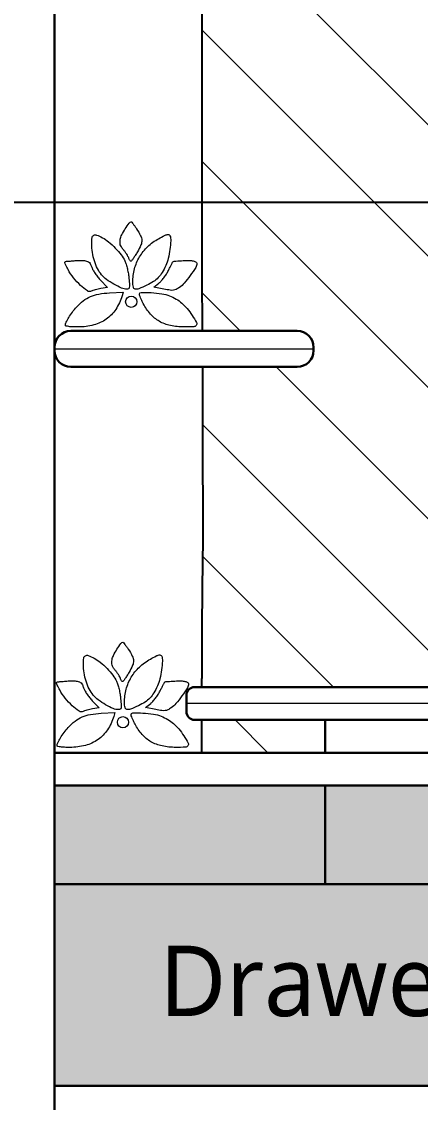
# Model space of a CAD drawing. Header units: millimetres. Extents: x 56222 to 3066687, y -650199 to -121287.
# Drawn here: x 141124.26 to 141136.41, y -184196.88 to -184163.97 of the extents above; entities that cross this region are included whole.
import ezdxf
from ezdxf import colors
from ezdxf.entities.mleader import LeaderData, LeaderLine
from ezdxf.math import Vec2, Vec3

# ---------------------------------------------------------------- set-up
doc = ezdxf.new("R2010")
doc.units = ezdxf.units.MM
doc.header["$MEASUREMENT"] = 0
for name, color, linetype, lineweight in [('$TD_AUDIT_GENERATED_(A0BDF17)', 32, 'Continuous', 30), ('FURNITURE', 32, 'Continuous', 9), ('Text', 7, 'Continuous', 15)]:
    doc.layers.add(name, color=color, linetype=linetype, lineweight=lineweight)
doc.styles.get("Standard").update_dxf_attribs({"font": 'arial.ttf', "height": 6})
doc.styles.add('style4', font='ARIALN.TTF')

msp = doc.modelspace()

# ---------------------------------------------------------------- hatches: boundary and pattern name
at = {"layer": 'FURNITURE', "lineweight": 30, "true_color": 0xe7e9e7, "transparency": 33554687}
h = msp.add_hatch(color=254, dxfattribs=at)
h.dxf.hatch_style = 1
h.paths.add_polyline_path([(141133.511, -184187.233), (141125.261, -184187.233), (141125.261, -184190.233), (141133.511, -184190.233)])
h.paths.add_polyline_path([(141158.262, -184187.233), (141150.012, -184187.233), (141150.012, -184190.233), (141158.262, -184190.233)])
h = msp.add_hatch(color=254, dxfattribs=at)
h.dxf.hatch_style = 1
h.paths.add_polyline_path([(141150.012, -184187.233), (141133.511, -184187.233), (141133.511, -184190.233), (141141.762, -184190.233), (141150.012, -184190.233)])
at = {"layer": 'FURNITURE', "lineweight": 30, "true_color": 0xf1e8df, "transparency": 33554687}
h = msp.add_hatch(color=254, dxfattribs=at)
h.dxf.hatch_style = 1
h.paths.add_polyline_path([(141158.262, -184190.233), (141141.762, -184190.233), (141141.762, -184194.381, 0.414214), (141143.762, -184196.381), (141158.262, -184196.381)])
h.paths.add_polyline_path([(141141.762, -184190.233), (141125.261, -184190.233), (141125.261, -184196.381), (141139.762, -184196.381, 0.414214), (141141.762, -184194.381)])

# ---------------------------------------------------------------- linework, layer by layer
at = {"layer": '$TD_AUDIT_GENERATED_(A0BDF17)', "linetype": 'Continuous', "lineweight": 25, "ltscale": 2}
for p, q in [((141129.755, -184184.233), (141129.755, -184183.973)), ((141129.755, -184186.233), (141129.755, -184185.233)), ((141141.781, -184186.234), (141129.755, -184186.233))]:
    msp.add_line(p, q, dxfattribs=at)
for points in [[(141129.767, -184173.391, -0.000105), (141129.761, -184169.488, -0.000311), (141129.755, -184159.081, -0.00288), (141129.78, -184154.576, -0.00097), (141129.805, -184152.727, -0.004988), (141129.831, -184151.702, -0.008013), (141129.865, -184151.055, -0.039018), (141129.918, -184150.691, -0.036514), (141130.128, -184150.004, -0.037819), (141130.434, -184149.363, -0.037321), (141130.837, -184148.767, -0.033715), (141131.337, -184148.216, 0.03399), (141131.593, -184147.934, 0.059375), (141131.759, -184147.664, 0.058071), (141131.858, -184147.359, 0.031069), (141131.912, -184146.966), (141131.949, -184146.481), (141132.285, -184146.38, 0.047452), (141132.915, -184146.125, 0.11926), (141133.287, -184145.802, 0.120288), (141133.467, -184145.347, 0.048716), (141133.494, -184144.675, 0.029208)], [(141129.768, -184174.483, 0.000148), (141129.78, -184179.965, 0.006278), (141129.755, -184183.973)]]:
    msp.add_lwpolyline(points, format="xyb", dxfattribs=at)
at = {"layer": 'FURNITURE', "lineweight": 5}
for p, q in [((141140.436, -184170.908), (141129.755, -184160.226)), ((141135.985, -184170.457), (141129.756, -184164.228)), ((141137.74, -184172.212), (141129.756, -184164.228)), ((141131.919, -184170.391), (141129.759, -184168.231)), ((141137.686, -184176.158), (141129.759, -184168.231)), ((141130.919, -184173.391), (141129.762, -184172.233)), ((141125.261, -184173.937), (141133.156, -184173.937)), ((141137.431, -184179.903), (141132.012, -184174.483)), ((141137.593, -184176.065), (141135.96, -184174.431)), ((141137.198, -184183.67), (141129.761, -184176.233)), ((141133.762, -184184.233), (141129.761, -184180.233)), ((141131.762, -184186.233), (141130.762, -184185.233))]:
    msp.add_line(p, q, dxfattribs=at)
at = {"layer": 'FURNITURE', "lineweight": 30}
for p, q in [((141125.761, -184173.391), (141132.656, -184173.391)), ((141125.261, -184173.983), (141125.261, -184173.891)), ((141133.156, -184173.983), (141133.156, -184173.891)), ((141132.656, -184174.483), (141125.761, -184174.483)), ((141129.53, -184184.233), (141153.993, -184184.233)), ((141129.53, -184184.233), (141153.993, -184184.233)), ((141129.28, -184184.483), (141129.28, -184184.983)), ((141129.28, -184184.483), (141129.28, -184184.983)), ((141129.53, -184185.233), (141153.993, -184185.233)), ((141129.53, -184185.233), (141153.993, -184185.233)), ((141133.511, -184186.233), (141133.511, -184185.233)), ((141125.261, -184186.233), (141158.262, -184186.233)), ((141125.261, -184187.233), (141158.262, -184187.233)), ((141133.511, -184187.233), (141133.511, -184190.233)), ((141125.261, -184190.233), (141147.763, -184190.233))]:
    msp.add_line(p, q, dxfattribs=at)
at = {"layer": 'FURNITURE', "lineweight": 13}
for p, q in [((141134.027, -184184.233), (141149.774, -184184.233)), ((141154.243, -184184.733), (141129.28, -184184.733))]:
    msp.add_line(p, q, dxfattribs=at)
at = {"layer": 'FURNITURE', "lineweight": 30}
for points in [[(141125.261, -184218.242), (141125.261, -184117.242, -0.414214), (141129.261, -184113.242), (141154.262, -184113.242, -0.414214), (141158.262, -184117.242), (141158.262, -184218.242)], [(141125.261, -184190.233), (141141.762, -184190.233), (141141.762, -184194.381, -0.414214), (141139.762, -184196.381), (141125.261, -184196.381)]]:
    msp.add_lwpolyline(points, format="xyb", dxfattribs=at)
at = {"layer": 'FURNITURE'}
for points in [[(141127.763, -184170.281, -0.02545), (141127.885, -184170.491, -0.110408), (141127.922, -184170.63, -0.113166), (141127.895, -184170.77, -0.027385), (141127.788, -184170.98, -0.008118), (141127.722, -184171.089, -0.012388), (141127.661, -184171.182, -0.006971), (141127.607, -184171.257, -0.223747), (141127.588, -184171.267, -0.214585), (141127.573, -184171.261, -0.047441), (141127.555, -184171.239, -0.041271), (141127.537, -184171.207, -0.029557), (141127.522, -184171.168, 0.047799), (141127.501, -184171.12, 0.01634), (141127.462, -184171.053, 0.016073), (141127.414, -184170.982, 0.017873), (141127.363, -184170.917, -0.029539), (141127.301, -184170.833, -0.07249), (141127.268, -184170.763, -0.07906), (141127.258, -184170.69, -0.04047), (141127.268, -184170.599, -0.071589), (141127.313, -184170.466, -0.021877), (141127.418, -184170.28, -0.015418), (141127.535, -184170.105, -0.223939), (141127.599, -184170.07, -0.241356), (141127.614, -184170.076, -0.007458), (141127.658, -184170.131, -0.013098), (141127.708, -184170.199, -0.008509)], [(141126.722, -184170.551, -0.051461), (141126.91, -184170.676, -0.02792), (141127.115, -184170.865, -0.027938), (141127.295, -184171.072, -0.058367), (141127.405, -184171.255, -0.033671), (141127.444, -184171.359, -0.015079), (141127.482, -184171.5, -0.014848), (141127.513, -184171.652, -0.019525), (141127.531, -184171.793, -0.006133), (141127.547, -184171.99, -0.067833), (141127.542, -184172.069, -0.21271), (141127.516, -184172.105, -0.13331), (141127.464, -184172.119, -0.103578), (141127.306, -184172.086, -0.027277), (141127.074, -184171.969, -0.028575), (141126.847, -184171.821, -0.060959), (141126.695, -184171.677, -0.0556), (141126.572, -184171.489, -0.040539), (141126.477, -184171.257, -0.038605), (141126.417, -184170.999, -0.038142), (141126.396, -184170.734, -0.031586), (141126.408, -184170.548, -0.237067), (141126.456, -184170.477, -0.224318), (141126.544, -184170.47, -0.028453)], [(141128.78, -184170.492, -0.10479), (141128.803, -184170.642, -0.022441), (141128.778, -184170.905, -0.024459), (141128.725, -184171.181, -0.044449), (141128.651, -184171.399, -0.030842), (141128.541, -184171.611, -0.056549), (141128.423, -184171.766, -0.057695), (141128.275, -184171.888, -0.033479), (141128.073, -184172, -0.015095), (141127.83, -184172.106, -0.15236), (141127.721, -184172.115, -0.289935), (141127.664, -184172.057, -0.054427), (141127.647, -184171.903, -0.064772), (141127.7, -184171.499, -0.069734), (141127.854, -184171.133, -0.069531), (141128.103, -184170.822, -0.063825), (141128.435, -184170.58, -0.006585), (141128.614, -184170.485, -0.055952), (141128.699, -184170.453, -0.174824), (141128.748, -184170.458, -0.193131)], [(141126.206, -184171.252, -0.064996), (141126.273, -184171.273, -0.094121), (141126.324, -184171.309, -0.078851), (141126.364, -184171.365, -0.033835), (141126.399, -184171.452, 0.049351), (141126.436, -184171.535, 0.019713), (141126.502, -184171.641, 0.01928), (141126.582, -184171.75, 0.023021), (141126.666, -184171.846), (141126.875, -184172.064), (141126.673, -184172.098, 0.013428), (141126.59, -184172.114, 0.012559), (141126.505, -184172.135, 0.012642), (141126.431, -184172.157, 0.041299), (141126.384, -184172.177, -0.279902), (141126.265, -184172.17, -0.035107), (141126.057, -184172.001, -0.037463), (141125.842, -184171.77, -0.043562), (141125.676, -184171.52, -0.00605), (141125.597, -184171.371, -0.073411), (141125.577, -184171.31, -0.302838), (141125.589, -184171.28, -0.143371), (141125.63, -184171.268, 0.012813), (141125.677, -184171.267, 0.004129), (141125.746, -184171.262, 0.004115), (141125.822, -184171.256, 0.004602), (141125.896, -184171.249, -0.017564), (141125.973, -184171.243, -0.012516), (141126.059, -184171.242, -0.012659), (141126.142, -184171.245, -0.026193)], [(141129.461, -184171.253, -0.039687), (141129.514, -184171.266, -0.053986), (141129.558, -184171.286, -0.066379), (141129.589, -184171.31, -0.195539), (141129.599, -184171.335, -0.1412), (141129.563, -184171.455, -0.014857), (141129.398, -184171.7, -0.018625), (141129.214, -184171.935, -0.067795), (141129.074, -184172.062, -0.030086), (141128.967, -184172.126, -0.09244), (141128.886, -184172.151, -0.066167), (141128.788, -184172.149, -0.010422), (141128.598, -184172.115), (141128.288, -184172.054), (141128.445, -184171.932, 0.045379), (141128.514, -184171.867, 0.020126), (141128.593, -184171.77, 0.019726), (141128.67, -184171.659, 0.025139), (141128.731, -184171.552, -0.000741), (141128.781, -184171.452, -0.001174), (141128.824, -184171.367, -0.000246), (141128.862, -184171.293, -0.054576), (141128.867, -184171.286, -0.204676), (141128.904, -184171.267, -0.003825), (141129.129, -184171.252, -0.008924), (141129.343, -184171.244, -0.045843)], [(141127.321, -184172.325, -0.070923), (141127.127, -184172.735, -0.093488), (141126.84, -184173.031, -0.090588), (141126.458, -184173.208, -0.062638), (141125.984, -184173.269, -0.010446), (141125.823, -184173.266, -0.023226), (141125.7, -184173.256, -0.023254), (141125.614, -184173.24, -0.349792), (141125.596, -184173.218, -0.112709), (141125.617, -184173.125, -0.024343), (141125.696, -184172.979, -0.024515), (141125.806, -184172.818, -0.022598), (141125.933, -184172.663, -0.043477), (141126.141, -184172.47, -0.063927), (141126.355, -184172.343, -0.058326), (141126.609, -184172.267, -0.029783), (141126.94, -184172.229), (141127.358, -184172.206)], [(141128.769, -184172.32, -0.040538), (141128.969, -184172.418, -0.045366), (141129.144, -184172.544, -0.042275), (141129.302, -184172.707, -0.028397), (141129.455, -184172.917, -0.017703), (141129.586, -184173.137, -0.284529), (141129.582, -184173.219, -0.233153), (141129.503, -184173.263, -0.012579), (141129.211, -184173.269, -0.050687), (141128.793, -184173.225, -0.078586), (141128.454, -184173.097, -0.082696), (141128.184, -184172.876, -0.062542), (141127.968, -184172.559, -0.008185), (141127.922, -184172.465, -0.010669), (141127.883, -184172.377, -0.008474), (141127.853, -184172.303, -0.090877), (141127.848, -184172.271, -0.410362), (141127.901, -184172.216, -0.01654), (141128.208, -184172.223, -0.024975), (141128.53, -184172.256, -0.054911)], [(141127.51, -184183.082, -0.02545), (141127.632, -184183.293, -0.110408), (141127.669, -184183.432, -0.113166), (141127.642, -184183.571, -0.027385), (141127.535, -184183.782, -0.008118), (141127.469, -184183.891, -0.012388), (141127.408, -184183.984, -0.006971), (141127.354, -184184.058, -0.223747), (141127.335, -184184.069, -0.214585), (141127.32, -184184.063, -0.047441), (141127.302, -184184.041, -0.041271), (141127.284, -184184.008, -0.029557), (141127.269, -184183.97, 0.047799), (141127.248, -184183.921, 0.01634), (141127.209, -184183.855, 0.016073), (141127.161, -184183.784, 0.017873), (141127.11, -184183.719, -0.029539), (141127.048, -184183.635, -0.07249), (141127.015, -184183.565, -0.07906), (141127.005, -184183.492, -0.04047), (141127.015, -184183.401, -0.071589), (141127.06, -184183.268, -0.021877), (141127.165, -184183.082, -0.015418), (141127.282, -184182.907, -0.223939), (141127.346, -184182.871, -0.241356), (141127.361, -184182.878, -0.007458), (141127.405, -184182.933, -0.013098), (141127.455, -184183.001, -0.008509)], [(141126.469, -184183.353, -0.051461), (141126.657, -184183.478, -0.02792), (141126.862, -184183.666, -0.027938), (141127.042, -184183.874, -0.058367), (141127.152, -184184.057, -0.033671), (141127.191, -184184.161, -0.015079), (141127.229, -184184.302, -0.014848), (141127.26, -184184.454, -0.019525), (141127.278, -184184.595, -0.006133), (141127.294, -184184.792, -0.067833), (141127.289, -184184.871, -0.21271), (141127.263, -184184.907, -0.13331), (141127.211, -184184.921, -0.103578), (141127.053, -184184.888, -0.027277), (141126.821, -184184.771, -0.028575), (141126.594, -184184.623, -0.060959), (141126.442, -184184.479, -0.0556), (141126.319, -184184.29, -0.040539), (141126.224, -184184.058, -0.038605), (141126.164, -184183.801, -0.038142), (141126.143, -184183.536, -0.031586), (141126.155, -184183.35, -0.237067), (141126.203, -184183.278, -0.224318), (141126.291, -184183.272, -0.028453)], [(141128.527, -184183.294, -0.10479), (141128.551, -184183.443, -0.022441), (141128.525, -184183.707, -0.024459), (141128.472, -184183.983, -0.044449), (141128.398, -184184.201, -0.030842), (141128.288, -184184.413, -0.056549), (141128.17, -184184.568, -0.057695), (141128.022, -184184.69, -0.033479), (141127.82, -184184.802, -0.015095), (141127.577, -184184.908, -0.15236), (141127.468, -184184.916, -0.289935), (141127.411, -184184.859, -0.054427), (141127.394, -184184.705, -0.064772), (141127.447, -184184.301, -0.069734), (141127.601, -184183.934, -0.069531), (141127.85, -184183.623, -0.063825), (141128.182, -184183.382, -0.006585), (141128.361, -184183.287, -0.055952), (141128.446, -184183.255, -0.174824), (141128.495, -184183.26, -0.193131)], [(141125.953, -184184.054, -0.064996), (141126.02, -184184.075, -0.094121), (141126.071, -184184.11, -0.078851), (141126.111, -184184.167, -0.033835), (141126.146, -184184.254, 0.049351), (141126.183, -184184.337, 0.019713), (141126.249, -184184.442, 0.01928), (141126.329, -184184.552, 0.023021), (141126.413, -184184.648), (141126.622, -184184.866), (141126.42, -184184.899, 0.013428), (141126.337, -184184.916, 0.012559), (141126.252, -184184.937, 0.012642), (141126.178, -184184.959, 0.041299), (141126.131, -184184.979, -0.279902), (141126.012, -184184.971, -0.035107), (141125.804, -184184.803, -0.037463), (141125.589, -184184.572, -0.043562), (141125.423, -184184.322, -0.00605), (141125.345, -184184.173, -0.073411), (141125.324, -184184.111, -0.302838), (141125.336, -184184.082, -0.143371), (141125.377, -184184.07, 0.012813), (141125.424, -184184.069, 0.004129), (141125.493, -184184.064, 0.004115), (141125.569, -184184.058, 0.004602), (141125.643, -184184.05, -0.017564), (141125.72, -184184.045, -0.012516), (141125.806, -184184.043, -0.012659), (141125.889, -184184.047, -0.026193)], [(141129.208, -184184.055, -0.039687), (141129.261, -184184.068, -0.053986), (141129.305, -184184.088, -0.066379), (141129.336, -184184.112, -0.195539), (141129.346, -184184.136, -0.1412), (141129.31, -184184.257, -0.014857), (141129.145, -184184.501, -0.018625), (141128.961, -184184.737, -0.067795), (141128.821, -184184.864, -0.030086), (141128.714, -184184.928, -0.09244), (141128.633, -184184.952, -0.066167), (141128.535, -184184.95, -0.010422), (141128.345, -184184.917), (141128.035, -184184.856), (141128.192, -184184.734, 0.045379), (141128.261, -184184.669, 0.020126), (141128.34, -184184.571, 0.019726), (141128.417, -184184.461, 0.025139), (141128.478, -184184.353, -0.000741), (141128.528, -184184.254, -0.001174), (141128.571, -184184.169, -0.000246), (141128.609, -184184.094, -0.054576), (141128.614, -184184.088, -0.204676), (141128.651, -184184.068, -0.003825), (141128.876, -184184.054, -0.008924), (141129.09, -184184.046, -0.045843)], [(141127.068, -184185.127, -0.070923), (141126.874, -184185.537, -0.093488), (141126.588, -184185.833, -0.090588), (141126.205, -184186.01, -0.062638), (141125.731, -184186.071, -0.010446), (141125.57, -184186.068, -0.023226), (141125.448, -184186.058, -0.023254), (141125.361, -184186.042, -0.349792), (141125.343, -184186.019, -0.112709), (141125.364, -184185.927, -0.024343), (141125.443, -184185.781, -0.024515), (141125.553, -184185.62, -0.022598), (141125.68, -184185.465, -0.043477), (141125.888, -184185.272, -0.063927), (141126.102, -184185.145, -0.058326), (141126.356, -184185.069, -0.029783), (141126.687, -184185.031), (141127.105, -184185.008)], [(141128.516, -184185.122, -0.040538), (141128.716, -184185.22, -0.045366), (141128.891, -184185.346, -0.042275), (141129.049, -184185.509, -0.028397), (141129.202, -184185.719, -0.017703), (141129.333, -184185.938, -0.284529), (141129.329, -184186.021, -0.233153), (141129.25, -184186.064, -0.012579), (141128.958, -184186.071, -0.050687), (141128.54, -184186.027, -0.078586), (141128.201, -184185.899, -0.082696), (141127.931, -184185.678, -0.062542), (141127.715, -184185.361, -0.008185), (141127.669, -184185.266, -0.010669), (141127.63, -184185.179, -0.008474), (141127.6, -184185.105, -0.090877), (141127.595, -184185.073, -0.410362), (141127.649, -184185.018, -0.01654), (141127.955, -184185.024, -0.024975), (141128.277, -184185.058, -0.054911)]]:
    msp.add_lwpolyline(points, format="xyb", close=True, dxfattribs=at)
for centre in [(141127.6, -184172.502), (141127.347, -184185.304)]:
    msp.add_circle(centre, 0.17, dxfattribs=at)
at = {"layer": 'FURNITURE', "lineweight": 30}
for centre, radius, start, end in [((141125.761, -184173.891), 0.5, 90, 180), ((141132.656, -184173.891), 0.5, 0, 90), ((141125.761, -184173.983), 0.5, 180, 270), ((141132.656, -184173.983), 0.5, 270, 0), ((141129.53, -184184.483), 0.25, 90, 180), ((141129.53, -184184.483), 0.25, 90, 180), ((141129.53, -184184.983), 0.25, 180, 270), ((141129.53, -184184.983), 0.25, 180, 270)]:
    msp.add_arc(centre, radius, start, end, dxfattribs=at)

# ---------------------------------------------------------------- texts
at = {"layer": 'Text', "ltscale": 20, "insert": (141123.747, -184192.111), "char_height": 2.14365, "width": 19.10275, "attachment_point": 1}
msp.add_mtext('\\pxqc;{\\fMalgun Gothic|b0|i0|c0|p34;\\C1;Drawer}', dxfattribs=at)

# ---------------------------------------------------------------- leaders
at = {"layer": 'Text', "color": 1, "lineweight": 0, "ltscale": 20}
ml = msp.add_multileader_mtext('Standard', dxfattribs=at)
ml.set_content('Texture/\\PStone', color=1, style='style4')
ml.set_leader_properties()
ml.build(insert=Vec2(0, 0))
ml.multileader.update_dxf_attribs({"dogleg_length": 2.025, "arrow_head_size": 2})
ctx = ml.context
ctx.base_point, ctx.char_height, ctx.arrow_head_size, ctx.landing_gap_size, ctx.plane_origin = Vec3(141173.388, -184169.469), 3, 2, 0.4, Vec3(141106.353, -184169.469)
notes = []
notes.append((ctx, [(0, (1, 1, 0), (141171.364, -184169.469), (1, 0), 2.025, [(0, [(141106.353, -184169.469)], 0, [])])]))
ctx.mtext.insert, ctx.mtext.width = Vec3(141173.788, -184167.943), 11.41678
for ctx, leaders in notes:
    for number, flags, end, landing, length, lines in leaders:
        leader = LeaderData()
        leader.index, (leader.has_last_leader_line, leader.has_dogleg_vector, leader.attachment_direction) = number, flags
        leader.last_leader_point, leader.dogleg_vector, leader.dogleg_length = Vec3(end), Vec3(landing), length
        for number, points, colour, breaks in lines:
            line = LeaderLine()
            line.index, line.vertices, line.color, line.breaks = number, Vec3.list(points), colors.encode_raw_color(colour), breaks
            leader.lines.append(line)
        ctx.leaders.append(leader)

doc.saveas('drawing.dxf')
